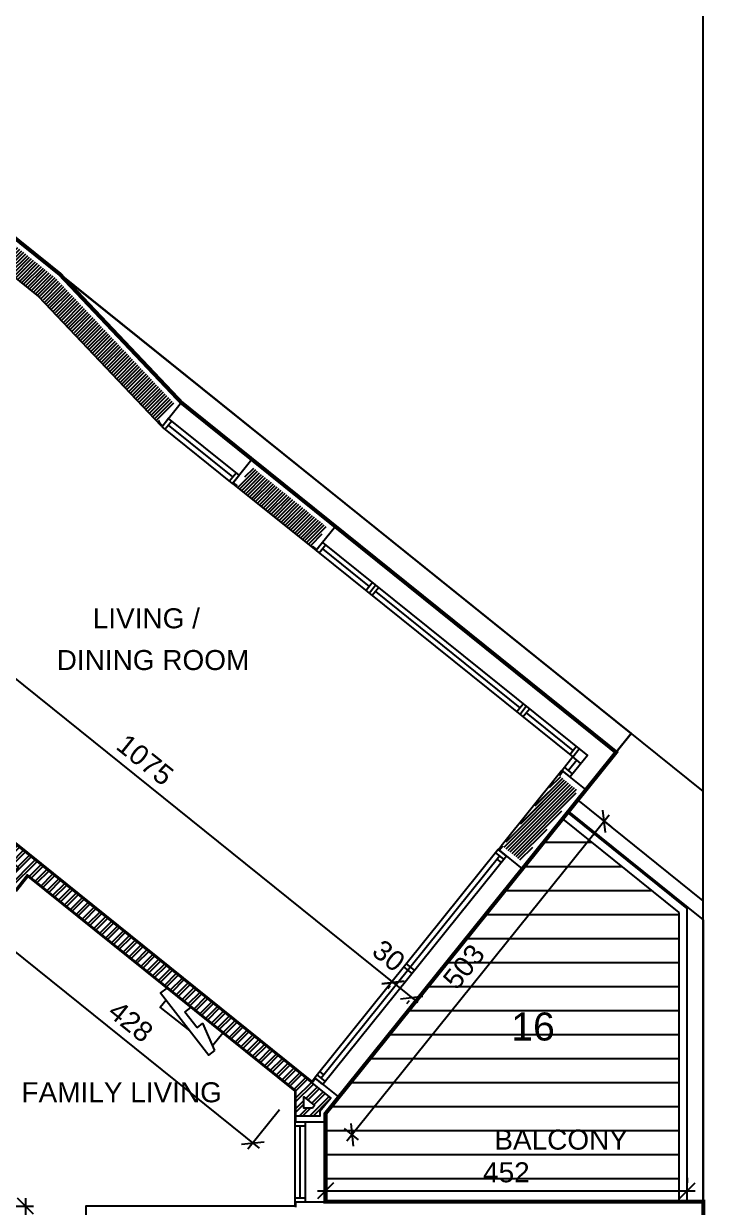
# Model space of a CAD drawing. Extents: x 0 to 47, y -4.1 to 58.5.
# Drawn here: x 33.42 to 41.93, y 31.74 to 46.53 of the extents above; entities that cross this region are included whole.
import ezdxf
from ezdxf.enums import TextEntityAlignment as Align

# ---------------------------------------------------------------- set-up
doc = ezdxf.new("R2010")
doc.units = 0
doc.header["$MEASUREMENT"] = 0
doc.header["$PDMODE"] = 35
doc.header["$PDSIZE"] = 0.3
doc.linetypes.add('HIDDEN2', pattern=[0.1875, 0.125, -0.0625])
doc.layers.get('0').update_dxf_attribs({"linetype": 'CONTINUOUS'})
doc.layers.get('DEFPOINTS').update_dxf_attribs({"linetype": 'CONTINUOUS'})
for name, color, linetype in [('A-ALU', 9, 'CONTINUOUS'), ('A-AREAS', 6, 'CONTINUOUS'), ('A-AREAS-TXT', 6, 'CONTINUOUS'), ('A-BALUST', 1, 'CONTINUOUS'), ('a-dim', 3, 'CONTINUOUS'), ('A-FURNITURE', 30, 'CONTINUOUS'), ('A-HATCH-CONC', 8, 'CONTINUOUS'), ('A-HATCH-WALL', 8, 'CONTINUOUS'), ('A-NOMENCLATURE', 3, 'CONTINUOUS'), ('A-PLASTER', 8, 'CONTINUOUS'), ('A-PROJ1H', 9, 'HIDDEN2'), ('A-PROJECTION', 9, 'CONTINUOUS'), ('a-revetement', 1, 'CONTINUOUS'), ('A-TILES', 137, 'CONTINUOUS'), ('A-WALL', 4, 'CONTINUOUS'), ('areaexe', 2, 'CONTINUOUS'), ('FURN', 30, 'CONTINUOUS'), ('Parcelle$0$N-PLOT', 5, 'CONTINUOUS')]:
    doc.layers.add(name, color=color, linetype=linetype)
doc.styles.add('A100-STEXT', font='Arial Regular.ttf', dxfattribs={"height": 0.25})
doc.dimstyles.new('A100-DIM', dxfattribs={"dimtxt": 0.25, "dimasz": 0.2, "dimexe": 0.1, "dimexo": 0.3, "dimgap": 0.1, "dimtad": 1, "dimlfac": 100, "dimrnd": 0.5, "dimdsep": 46, "dimtxsty": 'A100-STEXT', "dimblk1": 'OBLIQUE', "dimblk2": 'OBLIQUE', "dimsah": 1, "dimcen": -0.05, "dimdle": 0.1, "dimclrd": 15, "dimclre": 15, "dimclrt": 256, "dimadec": 0, "dimazin": 0, "dimtfac": 0.28, "dimtix": 1, "dimtmove": 2, "dimatfit": 3, "dimldrblk": 'OBLIQUE', "dimfxl": 1, "dimtolj": 1, "dimarcsym": 0})

# ---------------------------------------------------------------- blocks, each defined once
blk = doc.blocks.new('A$C25DD4DC6')
at = {"layer": 'FURN'}
for p, q in [((0.078, 0.817), (0.22, 0.543)), ((0.144, 0.525), (0.22, 0.543)), ((0.144, 0.525), (0.192, 0.324)), ((0.192, 0.324), (0.268, 0.342))]:
    blk.add_line(p, q, dxfattribs=at)
for points in [[(0.269, 0.019), (0.191, 0), (0, 0.798), (0.078, 0.817)], [(0.269, 0.019), (0.268, 0.768), (0.103, 0.768)], [(0.074, 0.489), (0.074, 0.09), (0.17, 0.09)]]:
    blk.add_lwpolyline(points, dxfattribs=at)
blk = doc.blocks.new('_OBLIQUE')
at = {"color": 0, "linetype": 'ByBlock'}
blk.add_line((-0.5, -0.5), (0.5, 0.5), dxfattribs=at)
blk = doc.blocks.new('*D141')
at = {"layer": 'a-dim', "color": 15, "lineweight": -2, "transparency": 16777216}
for p, q in [((29.761, 41.419), (29.591, 41.208)), ((29.576, 41.348), (38.109, 34.486)), ((37.998, 34.509), (37.968, 34.471))]:
    blk.add_line(p, q, dxfattribs=at)
at = {"layer": 'DEFPOINTS', "color": 0, "transparency": 16777216}
for p in [(29.949, 41.653), (38.186, 34.742), (38.031, 34.549)]:
    blk.add_point(p, dxfattribs=at)
at = {"layer": 'a-dim', "color": 15, "lineweight": -2, "transparency": 16777216, "xscale": 0.2, "yscale": 0.2, "zscale": 0.2}
for p, rotation in [((29.653, 41.286), 141.1937093680309), ((38.031, 34.549), 321.1937093680309)]:
    blk.add_blockref('_OBLIQUE', p, dxfattribs=dict(at, rotation=rotation))
at = {"layer": 'a-dim', "transparency": 16777216, "insert": (34.935, 37.331), "char_height": 0.25, "attachment_point": 5, "rotation": 321.1937, "style": 'A100-STEXT'}
blk.add_mtext('\\A1;1075', dxfattribs=at)
blk = doc.blocks.new('*D142')
at = {"layer": 'a-dim', "color": 15, "lineweight": -2, "transparency": 16777216}
for p, q in [((37.953, 34.611), (38.342, 34.298)), ((37.998, 34.509), (37.968, 34.471)), ((38.232, 34.321), (38.202, 34.283))]:
    blk.add_line(p, q, dxfattribs=at)
at = {"layer": 'DEFPOINTS', "color": 0, "transparency": 16777216}
for p in [(38.186, 34.742), (38.42, 34.554), (38.264, 34.361)]:
    blk.add_point(p, dxfattribs=at)
at = {"layer": 'a-dim', "color": 15, "lineweight": -2, "transparency": 16777216, "xscale": 0.2, "yscale": 0.2, "zscale": 0.2}
for p, rotation in [((38.031, 34.549), 141.1937093680309), ((38.264, 34.361), 321.1937093680309)]:
    blk.add_blockref('_OBLIQUE', p, dxfattribs=dict(at, rotation=rotation))
at = {"layer": 'a-dim', "transparency": 16777216, "insert": (37.979, 34.883), "char_height": 0.25, "attachment_point": 5, "rotation": 321.1937, "style": 'A100-STEXT'}
blk.add_mtext('\\A1;30', dxfattribs=at)
blk = doc.blocks.new('A$C27EE2B71')
at = {"layer": 'A-ALU'}
for p, q in [((37.152, 40.047), (37.071, 39.946)), ((37.191, 40.015), (37.11, 39.914)), ((37.776, 39.545), (37.694, 39.444)), ((37.733, 39.413), (37.815, 39.514)), ((37.854, 39.483), (37.772, 39.382)), ((39.576, 37.931), (39.658, 38.032)), ((39.615, 37.899), (39.697, 38.001)), ((39.654, 37.868), (39.736, 37.969)), ((40.239, 37.398), (40.32, 37.499)), ((40.379, 37.285), (40.278, 37.367)), ((40.276, 37.157), (40.174, 37.238))]:
    blk.add_line(p, q, dxfattribs=at)
for points in [[(37.071, 39.946), (40.278, 37.367), (40.143, 37.199)], [(37.151, 39.965), (37.735, 39.495)], [(37.152, 40.047), (40.46, 37.386), (40.244, 37.118), (40.143, 37.199)], [(37.813, 39.432), (39.617, 37.981)], [(39.695, 37.919), (40.279, 37.449)], [(40.278, 37.367), (40.359, 37.468)], [(40.328, 37.326), (40.225, 37.197)]]:
    blk.add_lwpolyline(points, dxfattribs=at)
blk = doc.blocks.new('*D209')
at = {"layer": 'a-dim', "color": 15, "lineweight": -2, "transparency": 16777216}
for p, q in [((33.281, 35.64), (32.884, 35.146)), ((32.869, 35.287), (36.359, 32.48)), ((36.615, 32.959), (36.218, 32.465))]:
    blk.add_line(p, q, dxfattribs=at)
at = {"layer": 'DEFPOINTS', "color": 0, "transparency": 16777216}
for p in [(33.469, 35.874), (36.803, 33.193), (36.281, 32.543)]:
    blk.add_point(p, dxfattribs=at)
at = {"layer": 'a-dim', "color": 15, "lineweight": -2, "transparency": 16777216, "xscale": 0.2, "yscale": 0.2, "zscale": 0.2}
for p, rotation in [((32.947, 35.224), 141.1937093687687), ((36.281, 32.543), 321.1937093687687)]:
    blk.add_blockref('_OBLIQUE', p, dxfattribs=dict(at, rotation=rotation))
at = {"layer": 'a-dim', "transparency": 16777216, "insert": (34.756, 34.061), "char_height": 0.25, "attachment_point": 5, "rotation": 321.1937, "style": 'A100-STEXT'}
blk.add_mtext('\\A1;428', dxfattribs=at)
blk = doc.blocks.new('*D211')
at = {"layer": 'a-dim', "color": 15, "lineweight": -2, "transparency": 16777216}
for p, q in [((40.733, 36.641), (37.456, 32.567)), ((40.573, 36.641), (40.748, 36.501)), ((37.422, 32.723), (37.597, 32.582))]:
    blk.add_line(p, q, dxfattribs=at)
at = {"layer": 'DEFPOINTS', "color": 0, "transparency": 16777216}
for p in [(40.34, 36.829), (37.188, 32.911), (37.519, 32.645)]:
    blk.add_point(p, dxfattribs=at)
at = {"layer": 'a-dim', "color": 15, "lineweight": -2, "transparency": 16777216, "xscale": 0.2, "yscale": 0.2, "zscale": 0.2}
for p, rotation in [((40.67, 36.563), 51.1937093637521), ((37.519, 32.645), 231.1937093637521)]:
    blk.add_blockref('_OBLIQUE', p, dxfattribs=dict(at, rotation=rotation))
at = {"layer": 'a-dim', "transparency": 16777216, "insert": (38.917, 34.747), "char_height": 0.25, "attachment_point": 5, "rotation": 51.1937, "style": 'A100-STEXT'}
blk.add_mtext('\\A1;503', dxfattribs=at)
blk = doc.blocks.new('*D212')
at = {"layer": 'a-dim', "color": 15, "lineweight": -2, "transparency": 16777216}
for p, q in [((37.188, 32.11), (37.188, 32.048)), ((41.708, 32.11), (41.708, 32.048)), ((37.088, 31.948), (41.808, 31.948))]:
    blk.add_line(p, q, dxfattribs=at)
at = {"layer": 'DEFPOINTS', "color": 0, "transparency": 16777216}
for p in [(41.708, 31.948), (37.188, 31.81), (41.708, 31.81)]:
    blk.add_point(p, dxfattribs=at)
at = {"layer": 'a-dim', "color": 15, "lineweight": -2, "transparency": 16777216, "xscale": 0.2, "yscale": 0.2, "zscale": 0.2, "rotation": 180}
blk.add_blockref('_OBLIQUE', (37.188, 31.948), dxfattribs=at)
at = {"layer": 'a-dim', "color": 15, "lineweight": -2, "transparency": 16777216, "xscale": 0.2, "yscale": 0.2, "zscale": 0.2}
blk.add_blockref('_OBLIQUE', (41.708, 31.948), dxfattribs=at)
at = {"layer": 'a-dim', "transparency": 16777216, "insert": (39.448, 32.176), "char_height": 0.25, "attachment_point": 5, "style": 'A100-STEXT'}
blk.add_mtext('\\A1;452', dxfattribs=at)
blk = doc.blocks.new('*D217')
at = {"layer": 'a-dim', "color": 15, "lineweight": -2, "transparency": 16777216}
for p, q in [((33.439, 31.855), (33.439, 27.805)), ((33.223, 31.755), (33.539, 31.755)), ((33.223, 27.905), (33.539, 27.905))]:
    blk.add_line(p, q, dxfattribs=at)
at = {"layer": 'DEFPOINTS', "color": 0, "transparency": 16777216}
for p in [(32.923, 31.755), (32.923, 27.905), (33.439, 27.905)]:
    blk.add_point(p, dxfattribs=at)
at = {"layer": 'a-dim', "color": 15, "lineweight": -2, "transparency": 16777216, "xscale": 0.2, "yscale": 0.2, "zscale": 0.2}
for p, rotation in [((33.439, 31.755), 90), ((33.439, 27.905), 270)]:
    blk.add_blockref('_OBLIQUE', p, dxfattribs=dict(at, rotation=rotation))
at = {"layer": 'a-dim', "transparency": 16777216, "insert": (33.211, 29.83), "char_height": 0.25, "attachment_point": 5, "rotation": 90, "style": 'A100-STEXT'}
blk.add_mtext('\\A1;385', dxfattribs=at)

msp = doc.modelspace()

# ---------------------------------------------------------------- hatches: boundary and pattern name
at = {"layer": 'A-HATCH-CONC'}
h = msp.add_hatch(dxfattribs=at)
h.set_pattern_fill('ANSI31', color=256, scale=0.25, style=0)
h.paths.add_polyline_path([(33.81348, 43.35447), (32.06382, 44.76154), (31.87582, 44.52776), (33.61331, 43.13047), (35.10525, 41.55436), (35.29459, 41.7898)])
at = {"layer": 'A-HATCH-CONC', "ltscale": 4}
h = msp.add_hatch(dxfattribs=at)
h.set_pattern_fill('ANSI31', color=256, scale=0.25, style=0)
h.paths.add_polyline_path([(36.27869, 40.98697), (36.09068, 40.75319), (37.0258, 40.00116), (37.21381, 40.23494)])
h = msp.add_hatch(dxfattribs=at)
h.set_pattern_fill('ANSI31', color=256, scale=0.25, style=0)
h.paths.add_polyline_path([(40.11074, 37.13529), (40.34451, 36.94728), (39.63635, 36.0667), (39.40253, 36.25474)])
at = {"layer": 'A-HATCH-WALL'}
h = msp.add_hatch(dxfattribs=at)
h.set_pattern_fill('ANSI32', color=256, scale=0.25, style=0)
h.paths.add_polyline_path([(31.87582, 44.52776), (33.61331, 43.13047), (35.10525, 41.55436), (35.29459, 41.7898), (33.81348, 43.35447), (32.06382, 44.76154)])
h = msp.add_hatch(dxfattribs=at)
h.set_pattern_fill('ANSI32', color=256, scale=0.25, style=0)
h.paths.add_polyline_path([(31.87582, 44.52776), (33.61331, 43.13047), (35.10525, 41.55436), (35.29459, 41.7898), (33.81348, 43.35447), (32.06382, 44.76154)])
h = msp.add_hatch(dxfattribs=at)
h.set_pattern_fill('ANSI32', color=256, scale=0.25, style=0)
h.paths.add_polyline_path([(40.11268, 37.13372), (39.40257, 36.25471), (39.63635, 36.0667), (40.34451, 36.94728)])
h = msp.add_hatch(dxfattribs=at)
h.set_pattern_fill('ANSI32', color=256, scale=0.25, style=0)
h.paths.add_polyline_path([(37.0257, 32.98), (36.91837, 32.98), (36.91837, 33.11949), (37.05167, 33.01229)], flags=16)
edge = h.paths.add_edge_path()
edge.add_line((32.8131, 36.67761), (37.25493, 33.10548))
edge.add_line((37.25493, 33.10548), (37.11837, 32.93567))
edge.add_line((37.11837, 32.93567), (37.11837, 32.88))
edge.add_line((37.11837, 32.88), (36.81837, 32.88))
edge.add_line((36.81837, 32.88), (36.81837, 33.19991))
edge.add_line((36.81837, 33.19991), (33.46703, 35.89506))
edge.add_line((33.46703, 35.89506), (33.31036, 35.70025))
edge.add_line((33.31036, 35.70025), (33.19346, 35.79425))
edge.add_line((33.19346, 35.79425), (33.35014, 35.98907))
edge.add_line((33.35014, 35.98907), (32.68776, 36.52175))
edge.add_line((32.68776, 36.52175), (32.8037, 36.66592))
at = {"layer": 'A-TILES'}
h = msp.add_hatch(dxfattribs=at)
h.set_pattern_fill('_USER', color=256, scale=0.3, style=0, pattern_type=0)
h.set_pattern_definition([(0, (9e-11, -5e-11), (0, 0.3), [])])
h.paths.add_polyline_path([(41.60837, 35.42399), (40.15152, 36.5956), (39.64703, 35.96828), (37.35335, 33.11616), (37.18837, 32.91101), (37.18837, 32.81), (37.18837, 31.81), (41.60837, 31.81)])

# ---------------------------------------------------------------- linework, layer by layer
at = {"layer": 'A-ALU'}
for p, q in [((35.98922, 40.81516), (36.07069, 40.91646)), ((36.02655, 40.78514), (36.10802, 40.88644)), ((39.34701, 36.20956), (37.05333, 33.35743)), ((39.36633, 36.12986), (37.13532, 33.35566)), ((39.44832, 36.12809), (37.15463, 33.27596)), ((39.41698, 36.08913), (39.31568, 36.1706)), ((39.38565, 36.05016), (39.335, 36.0909)), ((39.44832, 36.12809), (39.34701, 36.20956)), ((37.35335, 33.11616), (39.64703, 35.96828)), ((38.30148, 34.70203), (38.20017, 34.7835)), ((38.27014, 34.66306), (38.16884, 34.74453)), ((37.16665, 33.39463), (37.116, 33.43536)), ((37.15463, 33.27596), (37.05333, 33.35743)), ((37.18597, 33.31493), (37.08466, 33.3964)), ((36.80337, 32.81), (36.80337, 31.81)), ((36.80337, 32.81), (36.93337, 32.81)), ((36.80337, 32.75999), (36.93337, 32.75999)), ((36.86837, 32.75999), (36.86837, 31.85999)), ((36.93337, 32.81), (36.93337, 31.81)), ((37.18837, 32.81), (37.18837, 31.81)), ((36.80337, 31.85999), (36.93337, 31.85999)), ((36.80337, 31.81), (36.93337, 31.81))]:
    msp.add_line(p, q, dxfattribs=at)
for points in [[(35.22744, 41.5946), (35.14598, 41.4933)], [(35.26804, 41.56195), (35.18657, 41.46065)], [(36.10802, 40.88644), (35.22744, 41.5946)], [(36.02655, 40.78514), (35.14598, 41.4933)], [(36.02996, 40.86581), (35.22731, 41.5113)]]:
    msp.add_lwpolyline(points, dxfattribs=at)
at = {"layer": 'A-AREAS'}
msp.add_lwpolyline([(41.90837, 30.9802), (41.90837, 31.81), (37.18837, 31.81), (37.18837, 32.91101), (41.00695, 37.6593), (37.43005, 40.53584), (33.85316, 43.41238), (30.76735, 45.894)], dxfattribs=at)
msp.add_lwpolyline([(37.18837, 32.91101), (40.22358, 36.68521), (41.90837, 35.33031), (41.90837, 31.81), (37.18837, 31.81)], close=True, dxfattribs=at)
at = {"layer": 'A-BALUST'}
for p, q in [((41.60837, 35.42399), (40.15152, 36.5956)), ((41.70837, 35.4719), (40.21418, 36.67352)), ((41.60837, 31.81), (41.60837, 35.42399)), ((41.70837, 31.81), (41.70837, 35.4719))]:
    msp.add_line(p, q, dxfattribs=at)
at = {"layer": 'A-PLASTER'}
for points in [[(30.13185, 42.27941), (30.19809, 42.22614), (29.94741, 41.91443), (30.08768, 41.80163), (32.11189, 44.31866), (33.60311, 43.11942), (35.1295, 41.50692), (35.14616, 41.49352), (35.15556, 41.50521)], [(36.03613, 40.79705), (36.02655, 40.78514), (37.07075, 39.94535), (37.08035, 39.95729)], [(40.1546, 37.18983), (40.14291, 37.19923), (40.10844, 37.15637), (40.10844, 37.15637), (39.38148, 36.25242), (39.38148, 36.25242), (39.34701, 36.20956), (39.3587, 36.20016)], [(37.05333, 33.35743), (37.01886, 33.31457), (32.8225, 36.6893)], [(33.32204, 35.69085), (33.46932, 35.87398), (36.80337, 33.19273), (36.80337, 32.81)], [(36.81837, 31.81), (36.80337, 31.81), (36.80337, 31.755), (34.19337, 31.755), (34.19337, 29.49)]]:
    msp.add_lwpolyline(points, dxfattribs=at)
at = {"layer": 'A-PROJ1H'}
for p, q in [((36.26801, 41.08538), (35.38743, 41.79354)), ((37.31223, 40.24562), (40.81894, 37.42552))]:
    msp.add_line(p, q, dxfattribs=at)
at = {"layer": 'A-PROJECTION'}
for p, q in [((40.44293, 36.95796), (40.81894, 37.42552)), ((41.90837, 35.56771), (40.33952, 36.82938)), ((41.90837, 31.74), (41.90837, 35.56771))]:
    msp.add_line(p, q, dxfattribs=at)
msp.add_lwpolyline([(33.86105, 43.40604), (41.00695, 37.6593), (40.81894, 37.42552)], dxfattribs=at)
at = {"layer": 'a-revetement'}
for p, q in [((33.86105, 43.40604), (32.05314, 44.85996)), ((35.38784, 41.79405), (33.86802, 43.39961)), ((35.38784, 41.79405), (35.15556, 41.50521)), ((35.10525, 41.55436), (35.13969, 41.51797)), ((35.15556, 41.50521), (35.13969, 41.51797)), ((40.11073, 37.13528), (40.1546, 37.18983)), ((40.44293, 36.95796), (40.1546, 37.18983)), ((39.64703, 35.96828), (40.44293, 36.95796)), ((39.3587, 36.20016), (39.40257, 36.25471)), ((39.3587, 36.20016), (39.64703, 35.96828)), ((37.06502, 33.34803), (37.02115, 33.29349)), ((37.06502, 33.34803), (37.35335, 33.11616)), ((37.35335, 33.11616), (37.18837, 32.91101)), ((36.81837, 32.81), (36.81837, 32.88)), ((37.18837, 32.81), (37.18837, 32.91101)), ((36.81837, 32.81), (37.18837, 32.81)), ((36.81837, 31.81), (41.90837, 31.81)), ((36.81837, 31.74), (36.81837, 31.81)), ((41.90837, 31.81), (41.90837, 30.99))]:
    msp.add_line(p, q, dxfattribs=at)
msp.add_lwpolyline([(36.09068, 40.75319), (36.03613, 40.79705), (36.26801, 41.08538), (37.31223, 40.24562), (37.08035, 39.95729), (37.0258, 40.00116)], dxfattribs=at)
at = {"layer": 'A-WALL'}
msp.add_lwpolyline([(32.8131, 36.67761), (37.25493, 33.10548), (37.11837, 32.93567), (37.11837, 32.88), (36.81837, 32.88), (36.81837, 33.19991), (33.46703, 35.89506), (33.31036, 35.70025), (33.19346, 35.79425), (33.35014, 35.98907), (32.68776, 36.52175), (32.8131, 36.67761)], dxfattribs=at)
msp.add_lwpolyline([(37.0257, 32.98), (36.91837, 32.98), (36.91837, 33.11949), (37.05167, 33.01229)], close=True, dxfattribs=at)
at = {"layer": 'areaexe', "const_width": 0.05}
msp.add_lwpolyline([(41.90837, 22.08), (41.90837, 24.34), (41.60837, 24.34), (41.60837, 23.01), (39.92837, 23.01), (39.92837, 27.67), (41.90837, 27.67), (41.90837, 28.21), (41.12337, 28.21), (41.12337, 29.94), (41.60837, 29.94), (41.90568, 30.97077), (41.90837, 31.81), (37.18837, 31.81), (37.18837, 32.91101), (40.81894, 37.42552), (35.38784, 41.79405), (33.86802, 43.39961), (30.76735, 45.894), (28.84341, 43.50164), (24.2769, 47.17404)], dxfattribs=at)
at = {"layer": 'Parcelle$0$N-PLOT'}
msp.add_line((15.99494, 57.77399), (41.90837, 36.93437), dxfattribs=at)
msp.add_lwpolyline([(0, 0), (38.90837, 0, 0.41421356), (41.90837, 3), (41.90837, 55.45463, 0.4229554), (38.81912, 58.4533), (0, 57.29794)], format="xyb", close=True, dxfattribs=at)

# ---------------------------------------------------------------- block references
at = {"layer": 'A-ALU'}
msp.add_blockref('A$C27EE2B71', (0, 0), dxfattribs=at)
at = {"layer": 'A-FURNITURE', "xscale": -1.200000000011634, "yscale": 1.200000000000728, "zscale": 1.2, "rotation": 231.2519830375884}
msp.add_blockref('A$C25DD4DC6', (34.98438, 34.24113), dxfattribs=at)

# ---------------------------------------------------------------- texts
at = {"layer": 'A-AREAS-TXT', "style": 'A100-STEXT'}
msp.add_text('16', height=0.35, dxfattribs=at).set_placement((39.78129, 33.82424), align=Align.CENTER)
at = {"layer": 'A-NOMENCLATURE', "style": 'A100-STEXT'}
for s, p in [('LIVING /', (34.95037, 39.10397)), ('DINING ROOM', (35.03306, 38.57784)), ('FAMILY LIVING', (34.64251, 33.17752)), ('BALCONY', (40.13221, 32.58589))]:
    msp.add_text(s, height=0.25, dxfattribs=at).set_placement(p, align=Align.MIDDLE)

# ---------------------------------------------------------------- dimensions: what is measured, and where the dimension line sits
at = {"layer": 'a-dim'}
for base, p1, p2, picture, middle in [((38.03061, 34.54871), (29.94877, 41.65283), (38.18629, 34.7423), '*D141', (34.93462, 37.33063)), ((38.26439, 34.36071), (38.18629, 34.7423), (38.42007, 34.5543), '*D142', (37.9785, 34.88285))]:
    dim = msp.add_linear_dim(base=base, p1=p1, p2=p2, angle=321.193709, dimstyle='A100-DIM', dxfattribs=at)
    dim.commit()
    dim.dimension.update_dxf_attribs({"geometry": picture, "text_midpoint": middle, "dimtype": 160})
for p1, p2, distance, picture, middle in [((40.33952, 36.82938), (37.18837, 32.91101), 0.42427, '*D211', (38.91711, 34.74702)), ((33.46932, 35.87398), (36.80337, 33.19273), -0.83385, '*D209', (34.75644, 34.06095)), ((37.18837, 31.81), (41.70837, 31.81), 0.13811, '*D212', (39.44837, 32.17575)), ((32.92337, 31.755), (32.92337, 27.905), 0.51541, '*D217', (33.21105, 29.83))]:
    dim = msp.add_aligned_dim(p1=p1, p2=p2, distance=distance, dimstyle='A100-DIM', dxfattribs=at)
    dim.commit()
    dim.dimension.update_dxf_attribs({"geometry": picture, "text_midpoint": middle})

doc.saveas('drawing.dxf')
